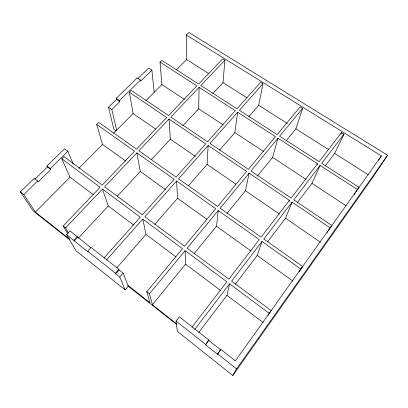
<?xml version="1.0" encoding="UTF-8"?>
<svg xmlns="http://www.w3.org/2000/svg" width="408" height="408" viewBox="0 0 408 408"><rect width="100%" height="100%" fill="white"/><g stroke="black" fill="none" stroke-linecap="round" stroke-linejoin="round"><path stroke-width="0.61" d="M182.835 125.802L198.676 108.773L199.119 87.348L235.299 110.701L207.575 141.8L170.87 117.081L199.119 87.348M188.486 185.737L207.111 164.399L208.146 145.472L246.6 171.442L217.602 206.397L178.546 178.811L208.146 145.472M212.726 93.662L222.992 82.625L224.92 60.195L222.686 58.813L198.609 84.053L161.823 60.369L160.043 62.118L161.874 84.558L145.85 100.715M194.223 253.501L216.485 226.216L218.239 210.523L259.274 239.588L228.893 279.143L187.165 248.146L218.239 210.523M186.329 34.976L381.383 155.917L235.365 360.856L220.804 349.411L217.454 354.236L205.571 344.847L208.896 340.048L179.367 316.843L176.052 321.06L177.302 331.352L232.825 375.513L373.876 175.792L387.6 155.249L188.863 32.487L186.329 34.976L186.64 59.573L176.424 69.875M219.575 150.119L234.875 132.59L237.665 112.226L275.476 136.634L248.39 169.284L209.972 143.412L237.665 112.226M205.571 344.847L208.896 340.048M248.834 116.596L258.713 105.279L262.915 83.783L260.59 82.34L237.017 108.778L200.869 85.507L224.92 60.195M227.067 213.241L245.443 190.72L249.115 173.14L289.41 200.354L288.951 201.511M198.716 332.515L226.96 295.31L229.617 283.805L269.28 313.359L271.249 310.6L231.627 281.173L261.962 241.49L300.854 269.045L299.222 271.728M217.454 354.236L220.804 349.411M257.479 175.965L272.61 157.417L277.95 138.23L317.511 163.766L316.996 164.929M286.253 140.694L295.907 128.862L302.583 108.406L300.15 106.896L277.149 134.62L239.379 110.298L262.915 83.783M235.355 284.249L257.213 255.459L261.962 241.49M267.424 242.01L285.493 218.214L292.041 202.133L330.174 227.888L328.532 230.51M297.452 202.46L311.982 183.325L320.096 165.439L357.479 189.567L359.055 187.349L321.718 163.312L344.026 134.135L341.481 132.559L319.138 161.65L279.618 136.206L302.583 108.406M340.67 134.268L341.481 132.559M325.054 166.102L334.667 153.444L344.026 134.135M232.825 375.513L236.574 368.868L387.6 155.249M268.051 315.501L268.974 313.895M327.216 232.606L327.874 231.555M354.144 194.779L355.144 193.214M355.812 192.173L357.479 189.567M378.614 160.196L381.383 155.917M300.854 269.045L302.675 266.485L263.828 239.047L292.041 202.133M330.174 227.888L331.872 225.512L293.785 199.859L320.096 165.439M194.749 329.419L229.617 283.805M191.959 327.226L226.879 281.765L185.105 250.639L149.45 293.806L152.424 304.735L176.307 323.636M289.41 200.354L261.145 237.15L220.157 208.202L249.115 173.14M317.511 163.766L291.149 198.084L250.9 170.977L277.95 138.23M152.424 304.735L185.548 264.134L185.105 250.639M127.928 285.35L149.96 302.782L146.809 291.725L182.504 248.701L142.774 219.096L106.457 259.998M66.565 234.575L76.046 250.818L125.144 289.864L128.255 286.197L123.175 273.141L119.116 269.953L118.835 269.265L91.117 247.477L87.679 251.246L88.072 251.996L66.565 234.575L70.028 230.903L90.999 247.845M125.144 289.864L119.789 277.063L123.175 273.141M119.789 277.063L115.724 273.85L115.433 273.176L118.835 269.265M115.724 273.85L119.116 269.953M116.897 267.755L146.023 234.386L142.774 219.096M154.642 224.512L177.551 198.263L176.588 181.014L215.684 208.707L184.564 246.218L144.876 216.735L176.588 181.014M103.943 258.024L140.301 217.25L102.464 189.062L65.591 227.868L68.416 232.82M78.392 238.073L108.263 205.964L102.464 189.062M117.116 196.442L140.306 171.518L136.853 152.873L104.601 186.818L142.397 214.894L174.15 179.285L136.853 152.873M151.281 159.717L170.381 139.184L169.004 119.039L205.744 143.851L176.108 177.092L138.847 150.776L169.004 119.039M73.766 240.261L77.219 236.553M74.21 241.041L77.648 237.349M67.514 233.473L63.199 225.986L100.108 187.303L61.787 158.748L63.949 156.621L102.24 185.064L134.528 151.22L96.691 124.42L98.716 122.431L136.522 149.134L166.709 117.489L129.377 92.279L131.274 90.413L168.575 115.535L196.86 85.884L160.043 62.118M69.329 238.981L35.394 212.124L70.038 177.184L61.787 158.748M78.805 168.341L102.541 144.401L96.691 124.42M113.608 133.238L133.095 113.582L129.377 92.279M35.394 212.124L23.812 194.575L37.633 181.004L34.236 178.383L20.4 191.893L32.977 210.763L69.773 239.894M50.837 169.519L50.337 168.529L67.901 151.281L64.53 148.798L46.951 165.969L47.456 166.964L50.837 169.519L38.184 181.958L37.633 181.004M119.784 101.714L119.544 100.562L140.485 79.999L137.205 77.826L116.239 98.302L116.484 99.455L119.784 101.714L111.823 109.538L116.673 130.147M137.833 78.581L148.624 68.029L151.873 70.151L140.648 81.192L140.485 79.999M34.797 179.347L47.456 166.964M115.979 130.871L113.909 129.412L108.518 107.248L116.484 99.455M186.64 59.573L208.585 73.486M222.992 82.625L246.947 97.813M258.713 105.279L287.186 123.333M295.907 128.862L328.547 149.563M334.667 153.444L368.378 174.818M161.874 84.558L184.462 99.419M198.676 108.773L223.1 124.843M234.875 132.59L263.956 151.725M272.61 157.417L305.873 179.306M311.982 183.325L346.28 205.892M116.239 98.302L119.544 100.562M133.095 113.582L155.642 129.066M170.381 139.184L195.458 156.397M207.111 164.399L235.793 184.09M245.443 190.72L279.383 214.016M285.493 218.214L320.443 242.209M108.518 107.248L111.823 109.538M102.541 144.401L125.741 161.063M140.306 171.518L165.5 189.608M177.551 198.263L206.892 219.326M216.485 226.216L251.099 251.068M257.213 255.459L292.827 281.025M70.038 177.184L93.371 194.749M108.263 205.964L133.579 225.017M146.023 234.386L176.006 256.953M185.548 264.134L220.381 290.353M226.96 295.31L263.242 322.621M46.951 165.969L50.337 168.529M20.4 191.893L23.812 194.575M63.199 225.986L65.591 227.868M146.809 291.725L149.45 293.806M208.825 340.491L220.682 349.814M87.679 251.246L115.433 273.176M176.052 321.06L205.632 344.423M217.556 353.848L236.574 368.868M128.255 286.197L176.873 324.686M67.901 151.281L73.221 164.072M151.873 70.151L154.199 92.3"/></g></svg>
